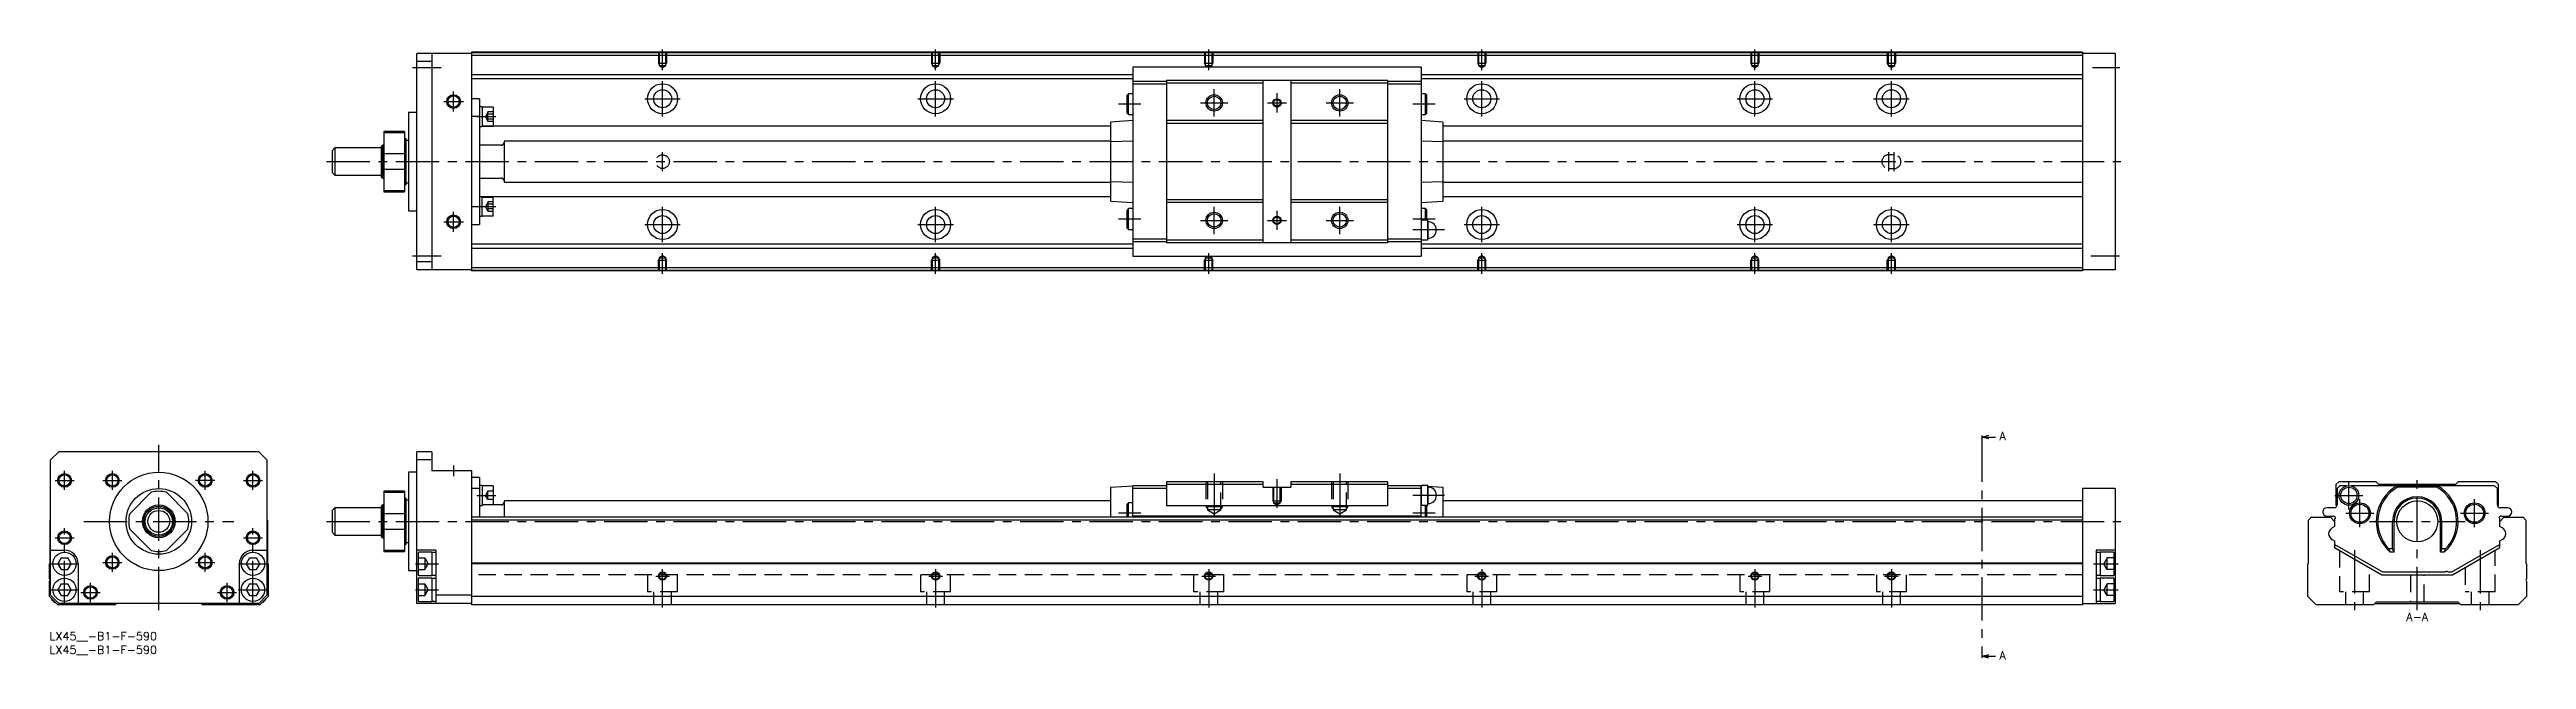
# Model space of a CAD drawing. Extents: x 0 to 907, y -10 to 213.
import ezdxf

# ---------------------------------------------------------------- set-up
doc = ezdxf.new("R2010")
doc.units = 0
doc.header["$LTSCALE"] = 0.5
doc.linetypes.add('CENTER', pattern=[50.8, 31.75, -6.35, 6.35, -6.35])
doc.linetypes.add('DASHED', pattern=[19.05, 12.7, -6.35])
for name, color, linetype in [('MSM_CENTER', 1, 'CENTER'), ('MSM_CONTINUOUS', 7, 'CONTINUOUS'), ('MSM_DASHED', 4, 'DASHED'), ('MSM_NARROW', 5, 'CONTINUOUS'), ('MSM_PART_NUMBER', 7, 'CONTINUOUS')]:
    doc.layers.add(name, color=color, linetype=linetype)
doc.styles.get("Standard").update_dxf_attribs({"font": 'txt.shx', "height": 3, "bigfont": 'bigfont.shx'})

# ---------------------------------------------------------------- blocks, each defined once
blk = doc.blocks.new('*U2')
at = {"layer": 'MSM_PART_NUMBER'}
blk.add_text('LX45__-B1-F-590', height=3, dxfattribs=at).set_placement((0, -3))
blk = doc.blocks.new('*U3')
at = {"layer": 'MSM_PART_NUMBER'}
blk.add_text('LX45__-B1-F-590', height=3, dxfattribs=at).set_placement((0, -8))

msp = doc.modelspace()

# ---------------------------------------------------------------- linework, layer by layer
at = {"layer": 'MSM_CENTER'}
for p, q in [((224.46, 205.61), (224.46, 213.12)), ((324.46, 205.61), (324.46, 213.12)), ((424.46, 205.61), (424.46, 213.12)), ((524.46, 205.61), (524.46, 213.12)), ((624.46, 205.61), (624.46, 213.12)), ((674.46, 205.61), (674.46, 213.12)), ((132.96, 206.62), (143.46, 206.62)), ((224.46, 188.62), (224.46, 201.62)), ((324.46, 188.62), (324.46, 201.62)), ((524.46, 188.62), (524.46, 201.62)), ((624.46, 188.62), (624.46, 201.62)), ((674.46, 188.62), (674.46, 201.62)), ((748.13, 206.62), (758.08, 206.62)), ((144.33, 194.12), (151.58, 194.12)), ((147.96, 190.5), (147.96, 197.75)), ((217.96, 195.12), (230.95, 195.12)), ((317.96, 195.12), (330.96, 195.12)), ((399.66, 193.12), (391.45, 193.12)), ((421.46, 193.62), (431.46, 193.62)), ((426.46, 188.62), (426.46, 198.62)), ((445.96, 193.62), (452.96, 193.62)), ((449.46, 197.12), (449.46, 190.12)), ((467.46, 193.62), (477.46, 193.62)), ((472.46, 188.62), (472.46, 198.62)), ((507.36, 193.12), (499.26, 193.12)), ((517.96, 195.12), (530.96, 195.12)), ((617.96, 195.12), (630.96, 195.12)), ((667.96, 195.12), (680.96, 195.12)), ((156.46, 188.58), (163.46, 188.58)), ((224.46, 168.62), (224.46, 175.62)), ((673.46, 168.62), (673.46, 175.62)), ((675.46, 168.62), (675.46, 175.62)), ((101.46, 172.12), (758.46, 172.12)), ((156.46, 155.67), (163.46, 155.67)), ((224.46, 142.62), (224.46, 155.62)), ((324.46, 142.62), (324.46, 155.62)), ((426.46, 145.62), (426.46, 155.62)), ((472.46, 145.62), (472.46, 155.62)), ((524.46, 142.62), (524.46, 155.62)), ((624.46, 142.62), (624.46, 155.62)), ((674.46, 142.62), (674.46, 155.62)), ((144.33, 150.12), (151.58, 150.12)), ((147.96, 146.5), (147.96, 153.75)), ((217.96, 149.12), (230.96, 149.12)), ((317.96, 149.12), (330.96, 149.12)), ((399.66, 151.12), (391.45, 151.12)), ((421.46, 150.62), (431.46, 150.62)), ((445.96, 150.62), (452.96, 150.62)), ((449.46, 154.12), (449.46, 147.12)), ((467.46, 150.62), (477.46, 150.62)), ((507.36, 151.12), (499.26, 151.12)), ((510.86, 147.12), (499.26, 147.12)), ((517.96, 149.12), (530.96, 149.12)), ((617.96, 149.12), (630.96, 149.12)), ((667.96, 149.12), (680.96, 149.12)), ((132.96, 137.62), (143.46, 137.62)), ((224.46, 131.12), (224.46, 138.63)), ((324.46, 131.12), (324.46, 138.63)), ((424.46, 131.12), (424.46, 138.63)), ((524.46, 131.12), (524.46, 138.63)), ((624.46, 131.12), (624.46, 138.63)), ((674.46, 131.12), (674.46, 138.63)), ((747.46, 137.62), (757.96, 137.62)), ((40, 8), (40, 68.5)), ((707.62, 70.87), (707.62, -8.37)), ((2, 55.5), (9, 55.5)), ((5.5, 52), (5.5, 59)), ((19.5, 55.5), (26.5, 55.5)), ((23, 52), (23, 59)), ((60.5, 55.5), (53.5, 55.5)), ((57, 52), (57, 59)), ((71, 55.5), (78, 55.5)), ((74.5, 52), (74.5, 59)), ((147.96, 61), (147.96, 57)), ((426.46, 58), (426.46, 40.3)), ((449.46, 56), (449.46, 45.5)), ((472.46, 58), (472.46, 40.3)), ((842.01, 44.87), (842.01, 55.13)), ((867.01, 8), (867.01, 56)), ((156.46, 50), (163.46, 50)), ((510.86, 50), (499.26, 50)), ((836.88, 50), (847.14, 50)), ((846.01, 38.37), (846.01, 48.63)), ((888.01, 38.37), (888.01, 48.63)), ((5.5, 10.25), (5.5, 38)), ((12.5, 40.5), (67.5, 40.5)), ((74.5, 10.25), (74.5, 38)), ((101.46, 40.5), (758.46, 40.5)), ((399.66, 43.5), (391.45, 43.5)), ((507.36, 43.5), (499.26, 43.5)), ((840.88, 43.5), (851.14, 43.5)), ((849.51, 40.5), (884.51, 40.5)), ((882.88, 43.5), (893.14, 43.5)), ((2, 34.5), (9, 34.5)), ((23, 22), (23, 29)), ((57, 22), (57, 29)), ((71, 34.5), (78, 34.5)), ((844.01, 29.97), (844.01, 8)), ((890.01, 29.97), (890.01, 8)), ((0.25, 25), (10.75, 25)), ((19.5, 25.5), (26.5, 25.5)), ((53.5, 25.5), (60.5, 25.5)), ((69.25, 25), (79.75, 25)), ((133.96, 25), (142.46, 25)), ((221.96, 20.5), (226.96, 20.5)), ((224.46, 9), (224.46, 23)), ((321.96, 20.5), (326.96, 20.5)), ((324.46, 23), (324.46, 9)), ((421.96, 20.5), (426.96, 20.5)), ((424.46, 23), (424.46, 9)), ((521.96, 20.5), (526.96, 20.5)), ((524.46, 23), (524.46, 9)), ((621.96, 20.5), (626.96, 20.5)), ((624.46, 23), (624.46, 9)), ((671.96, 20.5), (676.96, 20.5)), ((674.46, 23), (674.46, 9)), ((748.46, 25), (757.46, 25)), ((0.25, 15.5), (10.75, 15.5)), ((11.5, 14.5), (18.5, 14.5)), ((15, 11), (15, 18)), ((61.5, 14.5), (68.5, 14.5)), ((65, 11), (65, 18)), ((69.25, 15.5), (79.75, 15.5)), ((133.96, 15.5), (142.46, 15.5)), ((748.46, 15.5), (757.46, 15.5))]:
    msp.add_line(p, q, dxfattribs=at)
at = {"layer": 'MSM_CONTINUOUS'}
for p, q in [((154.46, 211.72), (134.46, 211.72)), ((134.46, 132.52), (134.46, 211.72)), ((139.96, 208.72), (134.46, 208.72)), ((139.96, 211.72), (139.96, 132.52)), ((744.46, 212.12), (154.46, 212.12)), ((154.46, 212.12), (154.46, 132.12)), ((744.46, 211.92), (154.46, 211.92)), ((744.46, 210.92), (154.46, 210.92)), ((744.46, 212.12), (744.46, 132.12)), ((756.46, 211.72), (744.46, 211.72)), ((756.46, 211.72), (756.46, 132.52)), ((396.66, 203.87), (154.46, 203.87)), ((396.66, 202.37), (154.46, 202.37)), ((502.26, 206.72), (396.66, 206.72)), ((396.66, 206.72), (396.66, 137.52)), ((408.96, 201.47), (396.66, 201.47)), ((408.96, 200.47), (396.66, 200.47)), ((489.96, 201.87), (408.96, 201.87)), ((408.96, 201.87), (408.96, 142.37)), ((444.36, 200.87), (408.96, 200.87)), ((444.36, 142.37), (444.36, 201.87)), ((454.56, 201.87), (454.56, 142.37)), ((489.96, 200.87), (454.56, 200.87)), ((489.96, 201.87), (489.96, 142.37)), ((502.26, 201.47), (489.96, 201.47)), ((502.26, 200.47), (489.96, 200.47)), ((502.26, 206.72), (502.26, 137.52)), ((744.46, 203.87), (502.26, 203.87)), ((744.46, 202.37), (502.26, 202.37)), ((157.46, 195.12), (154.46, 195.12)), ((157.46, 195.12), (157.46, 149.12)), ((158.46, 192.23), (157.46, 192.23)), ((158.46, 192.23), (158.46, 184.93)), ((162.46, 192.08), (158.46, 192.08)), ((162.46, 192.08), (162.46, 185.08)), ((395.06, 196.92), (394.56, 196.42)), ((394.56, 189.82), (394.56, 196.42)), ((395.06, 189.32), (395.06, 196.92)), ((396.66, 196.92), (395.06, 196.92)), ((503.86, 196.92), (502.26, 196.92)), ((504.36, 196.42), (503.86, 196.92)), ((503.86, 189.32), (503.86, 196.92)), ((504.36, 189.82), (504.36, 196.42)), ((129.96, 183.12), (122.46, 183.12)), ((122.46, 183.12), (122.46, 161.12)), ((122.46, 182.76), (129.96, 182.76)), ((129.96, 183.12), (129.96, 161.12)), ((131.46, 190.12), (131.46, 154.12)), ((134.46, 190.12), (131.46, 190.12)), ((157.46, 188.65), (154.46, 188.65)), ((157.46, 184.93), (158.46, 184.93)), ((158.46, 185.08), (162.46, 185.08)), ((388.66, 185.05), (158.46, 185.05)), ((396.66, 187.12), (388.66, 186.57)), ((388.66, 157.68), (388.66, 186.57)), ((394.56, 189.82), (395.06, 189.32)), ((395.06, 189.32), (396.66, 189.32)), ((444.36, 187.12), (408.96, 187.12)), ((444.36, 186.12), (408.96, 186.12)), ((489.96, 187.12), (454.56, 187.12)), ((489.96, 186.12), (454.56, 186.12)), ((502.26, 189.32), (503.86, 189.32)), ((510.26, 186.57), (502.26, 187.12)), ((503.86, 189.32), (504.36, 189.82)), ((510.26, 186.57), (510.26, 157.68)), ((744.46, 185.05), (510.26, 185.05)), ((104.46, 177.12), (103.46, 176.12)), ((103.46, 176.12), (103.46, 168.12)), ((121.46, 177.12), (104.46, 177.12)), ((104.46, 177.12), (104.46, 167.12)), ((121.96, 178.12), (121.46, 177.62)), ((121.46, 177.62), (121.46, 166.62)), ((122.46, 178.12), (121.96, 178.12)), ((121.96, 178.12), (121.96, 166.12)), ((129.96, 174.92), (122.46, 174.92)), ((130.46, 180.62), (129.96, 180.62)), ((130.46, 180.62), (130.46, 163.62)), ((131.46, 179.87), (130.46, 179.87)), ((165.46, 178.12), (157.46, 178.12)), ((166.46, 179.62), (166.46, 164.62)), ((388.66, 179.62), (166.46, 179.62)), ((396.66, 179.61), (388.66, 179.36)), ((510.26, 179.36), (502.26, 179.61)), ((744.46, 179.62), (510.26, 179.62)), ((103.46, 168.12), (104.46, 167.12)), ((104.46, 167.12), (121.46, 167.12)), ((121.46, 166.62), (121.96, 166.12)), ((121.96, 166.12), (122.46, 166.12)), ((122.46, 169.33), (129.96, 169.33)), ((129.96, 163.62), (130.46, 163.62)), ((130.46, 164.37), (131.46, 164.37)), ((157.46, 166.12), (165.46, 166.12)), ((166.46, 164.62), (388.66, 164.62)), ((388.66, 164.89), (396.66, 164.64)), ((502.26, 164.64), (510.26, 164.89)), ((510.26, 164.62), (744.46, 164.62)), ((129.96, 161.49), (122.46, 161.49)), ((122.46, 161.12), (129.96, 161.12)), ((157.46, 155.6), (154.46, 155.6)), ((157.46, 159.32), (158.46, 159.32)), ((158.46, 152.02), (158.46, 159.32)), ((388.66, 159.2), (158.46, 159.2)), ((158.46, 159.17), (162.46, 159.17)), ((162.46, 152.17), (162.46, 159.17)), ((388.66, 157.68), (396.66, 157.12)), ((395.06, 154.92), (394.56, 154.42)), ((394.56, 147.82), (394.56, 154.42)), ((395.06, 147.32), (395.06, 154.92)), ((396.66, 154.92), (395.06, 154.92)), ((444.36, 158.12), (408.96, 158.12)), ((444.36, 157.12), (408.96, 157.12)), ((489.96, 158.12), (454.56, 158.12)), ((489.96, 157.12), (454.56, 157.12)), ((502.26, 157.12), (510.26, 157.68)), ((503.86, 154.92), (502.26, 154.92)), ((504.36, 154.42), (503.86, 154.92)), ((503.86, 150.72), (503.86, 154.92)), ((504.36, 150.72), (504.36, 154.42)), ((744.46, 159.2), (510.26, 159.2)), ((131.46, 154.12), (134.46, 154.12)), ((154.46, 149.12), (157.46, 149.12)), ((158.46, 152.02), (157.46, 152.02)), ((162.46, 152.17), (158.46, 152.17)), ((394.56, 147.82), (395.06, 147.32)), ((395.06, 147.32), (396.66, 147.32)), ((502.42, 150.72), (502.26, 150.12)), ((502.42, 143.52), (502.42, 150.72)), ((504.7, 150.72), (502.42, 150.72)), ((504.7, 143.52), (504.7, 150.72)), ((504.86, 150.12), (504.7, 150.72)), ((504.86, 144.12), (504.86, 150.12)), ((396.66, 141.87), (154.46, 141.87)), ((396.66, 140.37), (154.46, 140.37)), ((408.96, 143.77), (396.66, 143.77)), ((408.96, 142.77), (396.66, 142.77)), ((396.66, 137.52), (502.26, 137.52)), ((444.36, 143.37), (408.96, 143.37)), ((489.96, 142.37), (408.96, 142.37)), ((489.96, 143.37), (454.56, 143.37)), ((502.26, 143.77), (489.96, 143.77)), ((502.26, 142.77), (489.96, 142.77)), ((502.26, 144.12), (502.42, 143.52)), ((744.46, 141.87), (502.26, 141.87)), ((744.46, 140.37), (502.26, 140.37)), ((502.42, 143.52), (504.7, 143.52)), ((504.7, 143.52), (504.86, 144.12)), ((139.96, 135.52), (134.46, 135.52)), ((154.46, 132.52), (134.46, 132.52)), ((744.46, 133.32), (154.46, 133.32)), ((744.46, 132.32), (154.46, 132.32)), ((744.46, 132.12), (154.46, 132.12)), ((756.46, 132.52), (744.46, 132.52)), ((3.4, 66), (0.4, 63)), ((76.6, 66), (3.4, 66)), ((79.6, 63), (76.6, 66)), ((139.96, 66), (134.46, 66)), ((134.46, 10.5), (134.46, 66)), ((139.96, 66), (139.96, 59)), ((707.62, 71.37), (710.12, 72.04)), ((707.62, 71.87), (707.62, 70.87)), ((707.62, 71.37), (712.62, 71.37)), ((710.12, 70.7), (707.62, 71.37)), ((0.4, 13.5), (0.4, 63)), ((79.6, 63), (79.6, 13.5)), ((134.46, 58.5), (131.46, 58.5)), ((131.46, 58.5), (131.46, 22.5)), ((139.96, 63), (134.46, 63)), ((154.46, 59), (139.96, 59)), ((154.46, 59), (154.46, 10)), ((157.46, 56.5), (154.46, 56.5)), ((157.46, 56.5), (157.46, 42)), ((444.36, 55), (408.96, 55)), ((408.96, 55), (408.96, 46.15)), ((444.36, 53), (444.36, 55)), ((454.56, 55), (454.56, 53)), ((489.96, 55), (454.56, 55)), ((489.96, 55), (489.96, 46.15)), ((838.26, 55), (837.26, 54)), ((852.01, 55), (838.26, 55)), ((853.01, 54), (852.01, 55)), ((882.01, 55), (881.01, 54)), ((895.76, 55), (882.01, 55)), ((896.76, 54), (895.76, 55)), ((37.2, 51.14), (29.36, 43.3)), ((50.64, 43.3), (42.8, 51.14)), ((104.46, 45.5), (103.46, 44.5)), ((121.46, 45.5), (104.46, 45.5)), ((104.46, 45.5), (104.46, 35.5)), ((121.96, 46.5), (121.46, 46)), ((121.46, 46), (121.46, 35)), ((122.46, 46.5), (121.96, 46.5)), ((121.96, 46.5), (121.96, 34.5)), ((129.96, 51.5), (122.46, 51.5)), ((122.46, 51.5), (122.46, 29.5)), ((122.46, 51.14), (129.96, 51.14)), ((129.96, 51.5), (129.96, 29.5)), ((130.46, 49), (129.96, 49)), ((130.46, 49), (130.46, 32)), ((131.46, 48.25), (130.46, 48.25)), ((157.46, 52.5), (154.46, 52.5)), ((158.46, 53.65), (157.46, 53.65)), ((157.46, 46.35), (158.46, 46.35)), ((158.46, 53.65), (158.46, 46.35)), ((162.46, 53.5), (158.46, 53.5)), ((165.46, 46.5), (158.46, 46.5)), ((162.46, 53.5), (162.46, 46.5)), ((166.46, 48), (166.46, 42)), ((388.66, 48), (166.46, 48)), ((388.66, 53), (396.66, 53.5)), ((388.66, 42), (388.66, 53)), ((395.06, 47.3), (394.56, 46.8)), ((394.56, 42), (394.56, 46.8)), ((395.06, 42), (395.06, 47.3)), ((396.66, 47.3), (395.06, 47.3)), ((408.96, 53.5), (396.66, 53.5)), ((396.66, 42), (396.66, 53.5)), ((408.96, 52.5), (396.66, 52.5)), ((444.36, 54), (408.96, 54)), ((489.96, 46.15), (408.96, 46.15)), ((444.36, 53), (454.56, 53)), ((489.96, 54), (454.56, 54)), ((502.26, 53.5), (489.96, 53.5)), ((502.26, 52.5), (489.96, 52.5)), ((502.42, 53.6), (502.26, 53)), ((502.26, 53.5), (502.39, 53.49)), ((502.26, 42), (502.26, 53.5)), ((502.26, 47), (502.42, 46.4)), ((502.42, 46.4), (502.42, 53.6)), ((504.7, 53.6), (502.42, 53.6)), ((502.42, 46.4), (504.7, 46.4)), ((503.86, 42), (503.86, 46.4)), ((504.36, 42), (504.36, 46.4)), ((504.86, 53), (504.7, 53.6)), ((504.7, 46.4), (504.7, 53.6)), ((504.7, 46.4), (504.86, 47)), ((504.77, 53.34), (510.26, 53)), ((504.86, 47), (504.86, 53)), ((510.26, 53), (510.26, 42)), ((744.46, 48), (510.26, 48)), ((756.46, 52.5), (744.46, 52.5)), ((744.46, 52.5), (744.46, 10)), ((756.46, 52.5), (756.46, 10.5)), ((836.66, 45.5), (833.96, 45.5)), ((837.26, 54), (837.26, 46.62)), ((838.66, 53.5), (837.66, 52.5)), ((837.66, 52.5), (837.66, 46.5)), ((841.17, 53.5), (838.66, 53.5)), ((895.36, 53.5), (842.85, 53.5)), ((881.01, 54), (853.01, 54)), ((859.53, 53.5), (859.78, 53)), ((874.24, 53), (859.78, 53)), ((874.24, 53), (874.49, 53.5)), ((896.36, 52.5), (895.36, 53.5)), ((896.36, 46.5), (896.36, 52.5)), ((896.76, 46.62), (896.76, 54)), ((900.06, 45.5), (897.36, 45.5)), ((0.2, 41), (0.4, 41.2)), ((0.2, 25.2), (0.2, 41)), ((29.36, 37.7), (37.2, 29.86)), ((42.8, 29.86), (50.64, 37.7)), ((79.6, 41.2), (79.8, 41)), ((79.8, 41), (79.8, 25.2)), ((103.46, 44.5), (103.46, 36.5)), ((103.46, 36.5), (104.46, 35.5)), ((129.96, 43.3), (122.46, 43.3)), ((122.46, 37.7), (129.96, 37.7)), ((744.46, 42), (154.46, 42)), ((744.46, 41), (154.46, 41)), ((502.26, 42.4), (396.66, 42.4)), ((827.21, 41), (828.21, 42)), ((827.21, 25.2), (827.21, 41)), ((828.21, 42), (835.26, 42)), ((833.96, 42.4), (836.26, 42.4)), ((835.26, 42), (836.76, 40.5)), ((836.76, 38.61), (835.86, 38.1)), ((836.71, 41.2), (836.71, 40.55)), ((836.76, 40.5), (836.76, 38.61)), ((858.01, 30.44), (858.01, 40.5)), ((858.51, 29.22), (858.51, 40.5)), ((875.51, 29.22), (875.51, 40.5)), ((876.01, 30.44), (876.01, 40.5)), ((897.26, 40.5), (898.76, 42)), ((897.26, 38.61), (897.26, 40.5)), ((898.15, 38.1), (897.26, 38.61)), ((897.31, 40.55), (897.31, 41.2)), ((897.76, 42.4), (900.06, 42.4)), ((898.76, 42), (905.81, 42)), ((905.81, 42), (906.81, 41)), ((906.81, 41), (906.81, 25.2)), ((0.4, 30), (5.5, 30)), ((74.5, 30), (79.6, 30)), ((104.46, 35.5), (121.46, 35.5)), ((121.46, 35), (121.96, 34.5)), ((121.96, 34.5), (122.46, 34.5)), ((129.96, 29.86), (122.46, 29.86)), ((122.46, 29.5), (129.96, 29.5)), ((129.96, 32), (130.46, 32)), ((130.46, 32.75), (131.46, 32.75)), ((141.46, 30), (134.46, 30)), ((134.96, 29), (134.96, 21)), ((139.96, 29.25), (135.21, 29.25)), ((139.96, 29.25), (139.96, 20.75)), ((141.46, 29.15), (139.96, 29.15)), ((141.46, 30), (141.46, 10.5)), ((756.46, 30), (749.46, 30)), ((749.46, 30), (749.46, 10.5)), ((750.96, 29.15), (749.46, 29.15)), ((755.96, 29.25), (750.96, 29.25)), ((750.96, 29.25), (750.96, 20.75)), ((755.96, 29.25), (755.96, 20.75)), ((835.86, 33.9), (836.76, 33.39)), ((836.76, 33.39), (836.76, 31)), ((836.76, 31), (854.08, 21)), ((837.51, 31.61), (837.71, 31.61)), ((837.71, 31.61), (854.35, 22)), ((858.01, 30.44), (856.65, 30.44)), ((858.51, 29.22), (857.12, 29.22)), ((858.51, 29.22), (858.01, 30.44)), ((876.01, 30.44), (875.51, 29.22)), ((876.9, 29.22), (875.51, 29.22)), ((877.37, 30.44), (876.01, 30.44)), ((879.67, 22), (896.31, 31.61)), ((879.94, 21), (897.26, 31)), ((896.31, 31.61), (896.51, 31.61)), ((897.26, 33.39), (898.15, 33.9)), ((897.26, 31), (897.26, 33.39)), ((0, 25), (0.2, 25.2)), ((0, 19.4), (0, 25)), ((0, 13), (0, 18.6)), ((4.27, 27.12), (3.05, 25)), ((3.05, 25), (4.27, 22.88)), ((4.27, 27.12), (6.73, 27.12)), ((4.27, 22.88), (6.73, 22.88)), ((7.95, 25), (6.73, 27.12)), ((6.73, 22.88), (7.95, 25)), ((10.5, 25), (10.5, 10.5)), ((69.5, 10.5), (69.5, 25)), ((73.27, 27.12), (72.05, 25)), ((72.05, 25), (73.27, 22.88)), ((73.27, 27.12), (75.73, 27.12)), ((73.27, 22.88), (75.73, 22.88)), ((76.95, 25), (75.73, 27.12)), ((75.73, 22.88), (76.95, 25)), ((79.8, 25.2), (80, 25)), ((80, 25), (80, 13)), ((131.46, 22.5), (134.46, 22.5)), ((134.96, 19.5), (134.96, 11.5)), ((135.21, 20.75), (139.96, 20.75)), ((139.96, 19.75), (135.21, 19.75)), ((139.96, 20.85), (141.46, 20.85)), ((139.96, 19.75), (139.96, 11.25)), ((141.46, 19.65), (139.96, 19.65)), ((744.46, 25.2), (154.46, 25.2)), ((744.46, 25), (154.46, 25)), ((749.46, 20.85), (750.96, 20.85)), ((750.96, 19.65), (749.46, 19.65)), ((750.96, 20.75), (755.96, 20.75)), ((755.96, 19.75), (750.96, 19.75)), ((750.96, 19.75), (750.96, 11.25)), ((755.96, 19.75), (755.96, 11.25)), ((827.01, 25), (827.21, 25.2)), ((827.01, 13), (827.01, 25)), ((854.08, 21), (879.94, 21)), ((854.35, 22), (877.36, 22)), ((878.16, 22), (879.67, 22)), ((906.81, 25.2), (907.01, 25)), ((907.01, 25), (907.01, 19.4)), ((907.01, 18.6), (907.01, 13)), ((3, 10), (0, 13)), ((3.4, 10.5), (0.4, 13.5)), ((24, 10), (3, 10)), ((4.27, 17.62), (3.05, 15.5)), ((3.05, 15.5), (4.27, 13.38)), ((76.6, 10.5), (3.4, 10.5)), ((4.27, 17.62), (6.73, 17.62)), ((4.27, 13.38), (6.73, 13.38)), ((7.95, 15.5), (6.73, 17.62)), ((6.73, 13.38), (7.95, 15.5)), ((24.5, 10.5), (24, 10)), ((56, 10), (55.5, 10.5)), ((77, 10), (56, 10)), ((73.27, 17.62), (72.05, 15.5)), ((72.05, 15.5), (73.27, 13.38)), ((73.27, 17.62), (75.73, 17.62)), ((73.27, 13.38), (75.73, 13.38)), ((76.95, 15.5), (75.73, 17.62)), ((75.73, 13.38), (76.95, 15.5)), ((79.6, 13.5), (76.6, 10.5)), ((80, 13), (77, 10)), ((154.46, 10.5), (134.46, 10.5)), ((135.21, 11.25), (139.96, 11.25)), ((139.96, 11.35), (141.46, 11.35)), ((154.46, 13.5), (141.46, 13.5)), ((744.46, 13), (154.46, 13)), ((744.46, 10), (154.46, 10)), ((744.46, 10.5), (756.46, 10.5)), ((749.46, 11.35), (750.96, 11.35)), ((750.96, 11.25), (755.96, 11.25)), ((830.01, 10), (827.01, 13)), ((851.01, 10), (830.01, 10)), ((852.01, 11), (851.01, 10)), ((851.51, 10.5), (882.51, 10.5)), ((882.01, 11), (852.01, 11)), ((883.01, 10), (882.01, 11)), ((904.01, 10), (883.01, 10)), ((907.01, 13), (904.01, 10)), ((707.62, -8.87), (710.12, -8.2)), ((707.62, -8.37), (707.62, -9.37)), ((707.62, -8.87), (712.62, -8.87)), ((710.12, -9.54), (707.62, -8.87))]:
    msp.add_line(p, q, dxfattribs=at)
for centre, radius in [((224.46, 195.12), 5.5), ((324.46, 195.12), 5.5), ((524.46, 195.12), 5.5), ((624.46, 195.12), 5.5), ((674.46, 195.12), 5.5), ((147.96, 194.12), 2.07), ((224.46, 195.12), 3.3), ((324.46, 195.12), 3.3), ((426.46, 193.62), 2.46), ((449.46, 193.62), 1.23), ((472.46, 193.62), 2.46), ((524.46, 195.12), 3.3), ((624.46, 195.12), 3.3), ((674.46, 195.12), 3.3), ((224.46, 149.12), 5.5), ((324.46, 149.12), 5.5), ((524.46, 149.12), 5.5), ((624.46, 149.12), 5.5), ((674.46, 149.12), 5.5), ((147.96, 150.12), 2.07), ((224.46, 149.12), 3.3), ((324.46, 149.12), 3.3), ((426.46, 150.62), 2.46), ((449.46, 150.62), 1.23), ((472.46, 150.62), 2.46), ((524.46, 149.12), 3.3), ((624.46, 149.12), 3.3), ((674.46, 149.12), 3.3), ((5.5, 55.5), 2.07), ((23, 55.5), 2.07), ((40, 40.5), 18), ((57, 55.5), 2.07), ((74.5, 55.5), 2.07), ((40, 40.5), 12), ((40, 40.5), 6), ((40, 40.5), 5.5), ((40, 40.5), 5), ((842.01, 50), 3.6), ((842.01, 50), 3), ((846.01, 43.5), 3.8), ((846.01, 43.5), 3.3), ((867.01, 40.5), 7.5), ((888.01, 43.5), 3.8), ((888.01, 43.5), 3.3), ((5.5, 34.5), 2.07), ((40, 40.5), 4), ((74.5, 34.5), 2.07), ((5.5, 25), 4.25), ((23, 25.5), 2.07), ((57, 25.5), 2.07), ((74.5, 25), 4.25), ((5.5, 15.5), 4.25), ((74.5, 15.5), 4.25), ((224.46, 20.5), 1.23), ((324.46, 20.5), 1.23), ((424.46, 20.5), 1.23), ((524.46, 20.5), 1.23), ((624.46, 20.5), 1.23), ((674.46, 20.5), 1.23), ((15, 14.5), 2.07), ((65, 14.5), 2.07)]:
    msp.add_circle(centre, radius, dxfattribs=at)
for centre, radius, start, end in [((165.46, 179.12), 1, 270, 0), ((165.46, 165.12), 1, 0, 90), ((504.86, 147.12), 3, 270, 90), ((40, 40.5), 11, 75.27264, 104.72736), ((165.46, 47.5), 1, 270, 0), ((504.86, 50), 3, 270, 90), ((833.96, 43.95), 1.55, 90, 270), ((836.66, 46.5), 1, 270, 0), ((837.76, 46.62), 0.5, 180, 251.07258), ((867.01, 40.5), 15, 119.92643, 228.76392), ((867.01, 40.5), 14.44, 120.05097, 224.15139), ((867.01, 40.5), 9, 0, 180), ((867.01, 40.5), 8.5, 0, 180), ((867.01, 40.5), 14.44, 315.84861, 59.94903), ((867.01, 40.5), 15, 311.23608, 60.07357), ((897.36, 46.5), 1, 180, 270), ((896.26, 46.62), 0.5, 289.00551, 0), ((900.06, 43.95), 1.55, 270, 90), ((40, 40.5), 11, 165.27264, 194.72736), ((40, 40.5), 11, 345.27264, 14.72736), ((837.16, 35.85), 2.6, 120.00003, 176.58933), ((836.26, 41.4), 1, 30.09191, 90), ((837.51, 41.2), 0.8, 118.74892, 180), ((897.76, 41.4), 1, 90, 149.90809), ((896.51, 41.2), 0.8, 0, 61.25108), ((896.85, 35.85), 2.6, 3.41067, 59.99996), ((5.5, 25), 5, 0, 90), ((40, 40.5), 11, 255.27264, 284.72736), ((74.5, 25), 5, 90, 180), ((135.21, 29), 0.25, 90, 180), ((837.16, 36.15), 2.6, 183.41067, 239.99996), ((837.51, 32.41), 0.8, 200.37237, 270), ((869.23, 34.62), 13.26, 198.36858, 204.03004), ((864.72, 34.65), 13.33, 335.98509, 341.61629), ((896.51, 32.41), 0.8, 270, 339.63587), ((896.85, 36.15), 2.6, 300.00004, 356.58933), ((-0.3, 19), 0.5, 306.8699, 53.1301), ((135.21, 21), 0.25, 180, 270), ((135.21, 19.5), 0.25, 90, 180), ((877.76, 21.7), 0.5, 36.8699, 143.1301), ((907.31, 19), 0.5, 126.8699, 233.1301), ((3.4, 13.5), 3, 201.81505, 248.18495), ((76.6, 13.5), 3, 291.81368, 338.18632), ((135.21, 11.5), 0.25, 180, 270)]:
    msp.add_arc(centre, radius, start, end, dxfattribs=at)
at = {"layer": 'MSM_DASHED'}
for p, q in [((222.96, 212.12), (222.96, 208.12)), ((223.23, 212.12), (223.23, 207.32)), ((225.69, 207.32), (225.69, 212.12)), ((225.96, 212.12), (225.96, 208.12)), ((322.96, 212.12), (322.96, 208.12)), ((323.23, 212.12), (323.23, 207.32)), ((325.69, 207.32), (325.69, 212.12)), ((325.96, 212.12), (325.96, 208.12)), ((422.96, 212.12), (422.96, 208.12)), ((423.23, 212.12), (423.23, 207.32)), ((425.69, 207.32), (425.69, 212.12)), ((425.96, 212.12), (425.96, 208.12)), ((522.96, 212.12), (522.96, 208.12)), ((523.23, 212.12), (523.23, 207.32)), ((525.69, 207.32), (525.69, 212.12)), ((525.96, 212.12), (525.96, 208.12)), ((622.96, 212.12), (622.96, 208.12)), ((623.23, 212.12), (623.23, 207.32)), ((625.69, 207.32), (625.69, 212.12)), ((625.96, 212.12), (625.96, 208.12)), ((672.96, 212.12), (672.96, 208.12)), ((673.23, 212.12), (673.23, 207.32)), ((675.69, 207.32), (675.69, 212.12)), ((675.96, 212.12), (675.96, 208.12)), ((222.96, 208.12), (225.96, 208.12)), ((223.23, 207.66), (222.96, 208.12)), ((223.23, 207.32), (224.46, 206.61)), ((223.23, 207.32), (225.69, 207.32)), ((224.46, 206.61), (225.69, 207.32)), ((225.69, 207.66), (225.96, 208.12)), ((322.96, 208.12), (325.96, 208.12)), ((323.23, 207.66), (322.96, 208.12)), ((323.23, 207.32), (324.46, 206.61)), ((323.23, 207.32), (325.69, 207.32)), ((324.46, 206.61), (325.69, 207.32)), ((325.69, 207.66), (325.96, 208.12)), ((422.96, 208.12), (425.96, 208.12)), ((423.23, 207.66), (422.96, 208.12)), ((423.23, 207.32), (424.27, 206.72)), ((423.23, 207.32), (425.69, 207.32)), ((424.65, 206.72), (425.69, 207.32)), ((425.69, 207.66), (425.96, 208.12)), ((522.96, 208.12), (525.96, 208.12)), ((523.23, 207.66), (522.96, 208.12)), ((523.23, 207.32), (524.46, 206.61)), ((523.23, 207.32), (525.69, 207.32)), ((524.46, 206.61), (525.69, 207.32)), ((525.69, 207.66), (525.96, 208.12)), ((622.96, 208.12), (625.96, 208.12)), ((623.23, 207.66), (622.96, 208.12)), ((623.23, 207.32), (624.46, 206.61)), ((623.23, 207.32), (625.69, 207.32)), ((624.46, 206.61), (625.69, 207.32)), ((625.69, 207.66), (625.96, 208.12)), ((672.96, 208.12), (675.96, 208.12)), ((673.23, 207.66), (672.96, 208.12)), ((673.23, 207.32), (674.46, 206.61)), ((673.23, 207.32), (675.69, 207.32)), ((674.46, 206.61), (675.69, 207.32)), ((675.69, 207.66), (675.96, 208.12)), ((160.46, 190.08), (159.59, 188.58)), ((160.46, 187.08), (159.59, 188.58)), ((160.46, 186.85), (160.46, 190.31)), ((162.46, 190.31), (160.46, 190.31)), ((162.46, 189.45), (160.46, 189.45)), ((162.46, 187.71), (160.46, 187.71)), ((162.46, 186.85), (160.46, 186.85)), ((675.46, 174.62), (673.46, 174.62)), ((673.46, 169.62), (675.46, 169.62)), ((160.46, 157.17), (159.59, 155.67)), ((160.46, 154.17), (159.59, 155.67)), ((160.46, 157.4), (160.46, 153.94)), ((162.46, 157.4), (160.46, 157.4)), ((162.46, 156.54), (160.46, 156.54)), ((162.46, 154.8), (160.46, 154.8)), ((162.46, 153.94), (160.46, 153.94)), ((223.23, 136.59), (222.96, 136.12)), ((222.96, 132.12), (222.96, 136.12)), ((222.96, 136.12), (225.96, 136.12)), ((224.46, 137.63), (223.23, 136.92)), ((223.23, 136.92), (223.23, 132.12)), ((223.23, 136.92), (225.69, 136.92)), ((225.69, 136.92), (224.46, 137.63)), ((225.69, 132.12), (225.69, 136.92)), ((225.69, 136.59), (225.96, 136.12)), ((225.96, 132.12), (225.96, 136.12)), ((323.23, 136.59), (322.96, 136.12)), ((322.96, 132.12), (322.96, 136.12)), ((322.96, 136.12), (325.96, 136.12)), ((324.46, 137.63), (323.23, 136.92)), ((323.23, 136.92), (323.23, 132.12)), ((323.23, 136.92), (325.69, 136.92)), ((325.69, 136.92), (324.46, 137.63)), ((325.69, 132.12), (325.69, 136.92)), ((325.69, 136.59), (325.96, 136.12)), ((325.96, 132.12), (325.96, 136.12)), ((423.23, 136.59), (422.96, 136.12)), ((422.96, 132.12), (422.96, 136.12)), ((422.96, 136.12), (425.96, 136.12)), ((424.27, 137.52), (423.23, 136.92)), ((423.23, 136.92), (423.23, 132.12)), ((423.23, 136.92), (425.69, 136.92)), ((425.69, 136.92), (424.65, 137.52)), ((425.69, 132.12), (425.69, 136.92)), ((425.69, 136.59), (425.96, 136.12)), ((425.96, 132.12), (425.96, 136.12)), ((523.23, 136.59), (522.96, 136.12)), ((522.96, 132.12), (522.96, 136.12)), ((522.96, 136.12), (525.96, 136.12)), ((524.46, 137.63), (523.23, 136.92)), ((523.23, 136.92), (523.23, 132.12)), ((523.23, 136.92), (525.69, 136.92)), ((525.69, 136.92), (524.46, 137.63)), ((525.69, 132.12), (525.69, 136.92)), ((525.69, 136.59), (525.96, 136.12)), ((525.96, 132.12), (525.96, 136.12)), ((623.23, 136.59), (622.96, 136.12)), ((622.96, 132.12), (622.96, 136.12)), ((622.96, 136.12), (625.96, 136.12)), ((624.46, 137.63), (623.23, 136.92)), ((623.23, 136.92), (623.23, 132.12)), ((623.23, 136.92), (625.69, 136.92)), ((625.69, 136.92), (624.46, 137.63)), ((625.69, 132.12), (625.69, 136.92)), ((625.69, 136.59), (625.96, 136.12)), ((625.96, 132.12), (625.96, 136.12)), ((673.23, 136.59), (672.96, 136.12)), ((672.96, 132.12), (672.96, 136.12)), ((672.96, 136.12), (675.96, 136.12)), ((674.46, 137.63), (673.23, 136.92)), ((673.23, 136.92), (673.23, 132.12)), ((673.23, 136.92), (675.69, 136.92)), ((675.69, 136.92), (674.46, 137.63)), ((675.69, 132.12), (675.69, 136.92)), ((675.69, 136.59), (675.96, 136.12)), ((675.96, 132.12), (675.96, 136.12)), ((423.46, 55), (423.46, 46)), ((424, 55), (424, 44.72)), ((428.92, 44.72), (428.92, 55)), ((429.46, 55), (429.46, 46)), ((469.46, 55), (469.46, 46)), ((470, 55), (470, 44.72)), ((474.92, 44.72), (474.92, 55)), ((475.46, 55), (475.46, 46)), ((160.46, 51.5), (159.59, 50)), ((160.46, 48.5), (159.59, 50)), ((160.46, 48.5), (160.46, 51.5)), ((162.46, 51.5), (160.46, 51.5)), ((160.46, 50), (162.46, 50)), ((162.46, 48.5), (160.46, 48.5)), ((423.46, 46), (424, 45.06)), ((423.46, 46), (429.46, 46)), ((429.46, 46), (428.92, 45.06)), ((447.96, 53), (447.96, 48)), ((447.96, 48), (450.96, 48)), ((447.96, 48), (448.23, 47.53)), ((448.23, 53), (448.23, 47.21)), ((448.23, 47.21), (449.46, 46.5)), ((450.69, 47.21), (448.23, 47.21)), ((449.46, 46.5), (450.69, 47.21)), ((450.69, 47.21), (450.69, 53)), ((450.96, 48), (450.69, 47.53)), ((450.96, 53), (450.96, 48)), ((469.46, 46), (475.46, 46)), ((469.46, 46), (470, 45.06)), ((475.46, 46), (474.92, 45.06)), ((428.92, 44.72), (424, 44.72)), ((424, 44.72), (426.46, 43.3)), ((426.46, 43.3), (428.92, 44.72)), ((470, 44.72), (472.46, 43.3)), ((474.92, 44.72), (470, 44.72)), ((472.46, 43.3), (474.92, 44.72)), ((838.51, 29.99), (838.51, 14.7)), ((895.51, 14.7), (895.51, 29.99)), ((134.96, 27.12), (137.46, 27.12)), ((134.96, 25), (137.46, 25)), ((134.96, 22.88), (137.46, 22.88)), ((137.46, 27.12), (137.46, 22.88)), ((137.46, 27.12), (138.69, 25)), ((137.46, 22.88), (138.69, 25)), ((744.46, 25.2), (154.46, 25.2)), ((744.46, 25), (154.46, 25)), ((744.46, 21), (154.46, 21)), ((218.96, 21), (218.96, 14.7)), ((229.96, 14.7), (229.96, 21)), ((318.96, 21), (318.96, 14.7)), ((329.96, 14.7), (329.96, 21)), ((418.96, 21), (418.96, 14.7)), ((429.96, 14.7), (429.96, 21)), ((518.96, 21), (518.96, 14.7)), ((529.96, 14.7), (529.96, 21)), ((618.96, 21), (618.96, 14.7)), ((629.96, 14.7), (629.96, 21)), ((668.96, 21), (668.96, 14.7)), ((679.96, 14.7), (679.96, 21)), ((753.46, 27.12), (752.23, 25)), ((753.46, 22.88), (752.23, 25)), ((755.96, 27.12), (753.46, 27.12)), ((753.46, 22.88), (753.46, 27.12)), ((753.46, 25), (755.96, 25)), ((755.96, 22.88), (753.46, 22.88)), ((849.51, 14.7), (849.51, 23.64)), ((864.51, 21), (864.51, 11)), ((869.51, 11), (869.51, 21)), ((884.51, 23.64), (884.51, 14.7)), ((134.96, 17.62), (137.46, 17.62)), ((134.96, 15.5), (137.46, 15.5)), ((134.96, 13.38), (137.46, 13.38)), ((137.46, 17.62), (138.69, 15.5)), ((137.46, 17.62), (137.46, 13.38)), ((137.46, 13.38), (138.69, 15.5)), ((229.96, 14.7), (218.96, 14.7)), ((221.16, 14.7), (221.16, 10)), ((227.76, 10), (227.76, 14.7)), ((329.96, 14.7), (318.96, 14.7)), ((321.16, 14.7), (321.16, 10)), ((327.76, 10), (327.76, 14.7)), ((429.96, 14.7), (418.96, 14.7)), ((421.16, 14.7), (421.16, 10)), ((427.76, 10), (427.76, 14.7)), ((529.96, 14.7), (518.96, 14.7)), ((521.16, 14.7), (521.16, 10)), ((527.76, 10), (527.76, 14.7)), ((629.96, 14.7), (618.96, 14.7)), ((621.16, 14.7), (621.16, 10)), ((627.76, 10), (627.76, 14.7)), ((679.96, 14.7), (668.96, 14.7)), ((671.16, 14.7), (671.16, 10)), ((677.76, 10), (677.76, 14.7)), ((753.46, 17.62), (752.23, 15.5)), ((753.46, 13.38), (752.23, 15.5)), ((753.46, 13.38), (753.46, 17.62)), ((755.96, 17.62), (753.46, 17.62)), ((753.46, 15.5), (755.96, 15.5)), ((755.96, 13.38), (753.46, 13.38)), ((849.51, 14.7), (838.51, 14.7)), ((840.71, 14.7), (840.71, 10)), ((847.31, 10), (847.31, 14.7)), ((895.51, 14.7), (884.51, 14.7)), ((886.71, 14.7), (886.71, 10)), ((893.31, 10), (893.31, 14.7))]:
    msp.add_line(p, q, dxfattribs=at)
msp.add_circle((224.46, 172.12), 2.5, dxfattribs=at)
for centre, start, end in [((673.46, 172.12), 90, 270), ((675.46, 172.12), 270, 90)]:
    msp.add_arc(centre, 2.5, start, end, dxfattribs=at)
at = {"layer": 'MSM_NARROW'}
for centre, radius in [((147.96, 194.12), 2.5), ((426.46, 193.62), 3), ((449.46, 193.62), 1.5), ((472.46, 193.62), 3), ((147.96, 150.12), 2.5), ((426.46, 150.62), 3), ((449.46, 150.62), 1.5), ((472.46, 150.62), 3), ((5.5, 55.5), 2.5), ((23, 55.5), 2.5), ((57, 55.5), 2.5), ((74.5, 55.5), 2.5), ((5.5, 34.5), 2.5), ((74.5, 34.5), 2.5), ((23, 25.5), 2.5), ((57, 25.5), 2.5), ((224.46, 20.5), 1.5), ((324.46, 20.5), 1.5), ((424.46, 20.5), 1.5), ((524.46, 20.5), 1.5), ((624.46, 20.5), 1.5), ((674.46, 20.5), 1.5), ((15, 14.5), 2.5), ((65, 14.5), 2.5)]:
    msp.add_circle(centre, radius, dxfattribs=at)

# ---------------------------------------------------------------- block references
at = {"layer": 'MSM_CONTINUOUS'}
for name in ['*U2', '*U3']:
    msp.add_blockref(name, (0, 0), dxfattribs=at)

# ---------------------------------------------------------------- texts
at = {"layer": 'MSM_PART_NUMBER'}
for s, p in [('A', (714.04, 70.24)), ('A-A', (863.01, 4.04)), ('A', (714.04, -10))]:
    msp.add_text(s, height=3, dxfattribs=at).set_placement(p)

doc.saveas('drawing.dxf')
